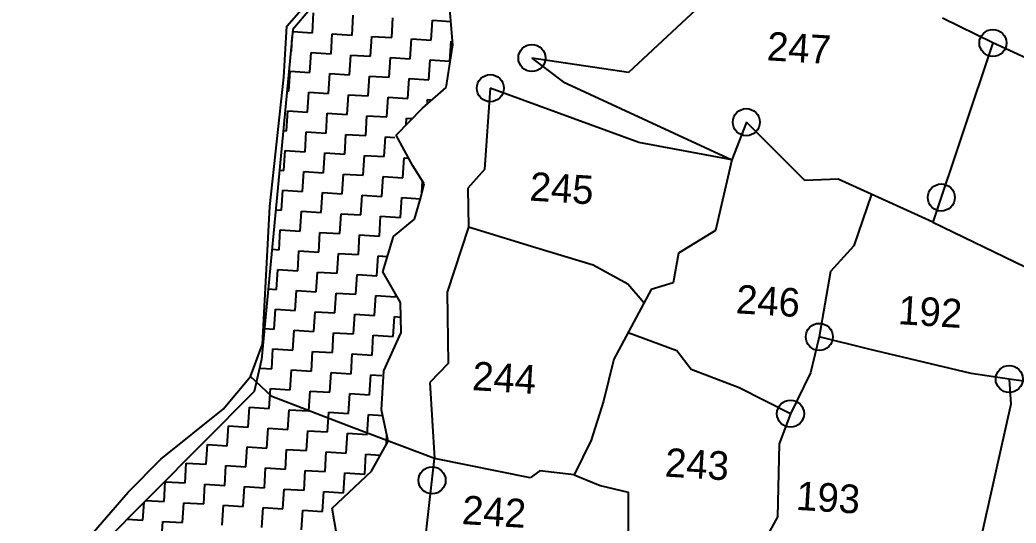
# Model space of a CAD drawing. Header units: metres. Extents: x 338806 to 344625, y 1770002 to 1774709.
# Drawn here: x 340047 to 340717, y 1771787 to 1772125 of the extents above; entities that cross this region are included whole.
import ezdxf

# ---------------------------------------------------------------- set-up
doc = ezdxf.new("R2010")
doc.units = ezdxf.units.M
doc.header["$MEASUREMENT"] = 0
for name, color, linetype in [('POLY_HATCH', 12, 'Continuous'), ('POLY_PARCEL', 6, 'Continuous'), ('TEXT_PARCEL', 7, 'Continuous'), ('V_BOUND_LINE', 7, 'Continuous')]:
    doc.layers.add(name, color=color, linetype=linetype)
doc.styles.add('TEXT_MAP', font='', dxfattribs={"height": 1.8})
doc.styles.get('TEXT_MAP').set_extended_font_data('Kruti Dev 050')

msp = doc.modelspace()

# ---------------------------------------------------------------- linework, layer by layer
for centre in [(340701.88, 1772109.25), (340391.65, 1772099.14), (340363.67, 1772078.89), (340535.97, 1772056.01), (340667.13, 1772005.39), (340585.02, 1771911.69), (340712.86, 1771883.37), (340565.66, 1771860.06), (340324.5, 1771815.28)]:
    msp.add_circle(centre, 9.1)
at = {"layer": 'POLY_HATCH'}
for p, q in [((340291.42, 1772189.67), (340230.87, 1772118.41)), ((340338.35, 1772107.98), (340336.52, 1772132.24)), ((340230.87, 1772118.41), (340209.74, 1771896.45)), ((340333.93, 1772079.37), (340338.35, 1772107.98)), ((340318.06, 1772065.36), (340333.93, 1772079.37)), ((340300.28, 1772047.31), (340318.06, 1772065.36)), ((340311.5, 1772026.64), (340300.28, 1772047.31)), ((340319.08, 1772014.51), (340311.5, 1772026.64)), ((340316.86, 1772005.49), (340319.08, 1772014.51)), ((340312.61, 1771990.77), (340316.86, 1772005.49)), ((340298.56, 1771979.15), (340312.61, 1771990.77)), ((340291.26, 1771955.46), (340298.56, 1771979.15)), ((340303.31, 1771934.73), (340291.26, 1771955.46)), ((340303.74, 1771914.72), (340303.31, 1771934.73)), ((340292.13, 1771888.8), (340303.74, 1771914.72)), ((340209.74, 1771896.45), (340204.66, 1771875.03)), ((340290.46, 1771862.7), (340292.13, 1771888.8)), ((340204.66, 1771875.03), (340055.37, 1771724.77)), ((340294.99, 1771841.6), (340290.46, 1771862.7)), ((340283.74, 1771821.48), (340294.99, 1771841.6)), ((340257.19, 1771796.49), (340283.74, 1771821.48)), ((340268.21, 1771732.24), (340257.19, 1771796.49))]:
    msp.add_line(p, q, dxfattribs=at)
at = {"layer": 'POLY_HATCH', "linetype": 'Continuous'}
for p, q in [((340243.95, 1772116.16), (340244.78, 1772129.5)), ((340270.63, 1772114.51), (340271.45, 1772127.85)), ((340297.3, 1772112.86), (340298.13, 1772126.2)), ((340323.98, 1772111.21), (340324.8, 1772124.55)), ((340324.8, 1772124.55), (340337.16, 1772123.78)), ((340229.79, 1772103.65), (340230.39, 1772113.37)), ((340230.74, 1772116.98), (340243.95, 1772116.16)), ((340256.47, 1772102), (340257.29, 1772115.34)), ((340257.29, 1772115.34), (340270.63, 1772114.51)), ((340283.14, 1772100.35), (340283.97, 1772113.69)), ((340283.97, 1772113.69), (340297.3, 1772112.86)), ((340309.82, 1772098.7), (340310.64, 1772112.03)), ((340310.64, 1772112.03), (340323.98, 1772111.21)), ((340336.49, 1772097.05), (340337.32, 1772110.38)), ((340337.32, 1772110.38), (340338.17, 1772110.33)), ((340229.47, 1772103.67), (340229.79, 1772103.65)), ((340242.3, 1772089.49), (340243.13, 1772102.82)), ((340243.13, 1772102.82), (340256.47, 1772102)), ((340268.98, 1772087.84), (340269.8, 1772101.17)), ((340269.8, 1772101.17), (340283.14, 1772100.35)), ((340295.65, 1772086.19), (340296.48, 1772099.52)), ((340296.48, 1772099.52), (340309.82, 1772098.7)), ((340322.33, 1772084.53), (340323.15, 1772097.87)), ((340323.15, 1772097.87), (340336.49, 1772097.05)), ((340228.14, 1772076.97), (340228.97, 1772090.31)), ((340228.97, 1772090.31), (340242.3, 1772089.49)), ((340254.82, 1772075.32), (340255.64, 1772088.66)), ((340255.64, 1772088.66), (340268.98, 1772087.84)), ((340281.49, 1772073.67), (340282.32, 1772087.01)), ((340282.32, 1772087.01), (340295.65, 1772086.19)), ((340308.16, 1772072.02), (340308.99, 1772085.36)), ((340308.99, 1772085.36), (340322.33, 1772084.53)), ((340226.94, 1772077.05), (340228.14, 1772076.97)), ((340240.65, 1772062.81), (340241.48, 1772076.15)), ((340241.48, 1772076.15), (340254.82, 1772075.32)), ((340267.33, 1772061.16), (340268.15, 1772074.5)), ((340268.15, 1772074.5), (340281.49, 1772073.67)), ((340294, 1772059.51), (340294.83, 1772072.85)), ((340294.83, 1772072.85), (340308.16, 1772072.02)), ((340321.35, 1772068.7), (340321.5, 1772071.2)), ((340321.5, 1772071.2), (340323.68, 1772071.06)), ((340226.49, 1772050.3), (340227.32, 1772063.64)), ((340227.32, 1772063.64), (340240.65, 1772062.81)), ((340253.17, 1772048.65), (340253.99, 1772061.99)), ((340253.99, 1772061.99), (340267.33, 1772061.16)), ((340279.84, 1772047), (340280.67, 1772060.34)), ((340280.67, 1772060.34), (340294, 1772059.51)), ((340307.06, 1772054.2), (340307.34, 1772058.69)), ((340307.34, 1772058.69), (340311.24, 1772058.44)), ((340224.4, 1772050.43), (340226.49, 1772050.3)), ((340239, 1772036.14), (340239.83, 1772049.48)), ((340239.83, 1772049.48), (340253.17, 1772048.65)), ((340265.68, 1772034.49), (340266.5, 1772047.82)), ((340266.5, 1772047.82), (340279.84, 1772047)), ((340292.35, 1772032.84), (340293.18, 1772046.17)), ((340293.18, 1772046.17), (340299.52, 1772045.78)), ((340224.84, 1772023.63), (340225.67, 1772036.96)), ((340225.67, 1772036.96), (340239, 1772036.14)), ((340251.51, 1772021.98), (340252.34, 1772035.31)), ((340252.34, 1772035.31), (340265.68, 1772034.49)), ((340278.19, 1772020.32), (340279.01, 1772033.66)), ((340279.01, 1772033.66), (340292.35, 1772032.84)), ((340304.86, 1772018.67), (340305.69, 1772032.01)), ((340305.69, 1772032.01), (340308.24, 1772031.85)), ((340221.87, 1772023.81), (340224.84, 1772023.63)), ((340237.35, 1772009.46), (340238.18, 1772022.8)), ((340238.18, 1772022.8), (340251.51, 1772021.98)), ((340264.03, 1772007.81), (340264.85, 1772021.15)), ((340264.85, 1772021.15), (340278.19, 1772020.32)), ((340290.7, 1772006.16), (340291.53, 1772019.5)), ((340291.53, 1772019.5), (340304.86, 1772018.67)), ((340223.19, 1771996.95), (340224.02, 1772010.29)), ((340224.02, 1772010.29), (340237.35, 1772009.46)), ((340317.63, 1772008.62), (340318.09, 1772016.1)), ((340249.86, 1771995.3), (340250.69, 1772008.64)), ((340250.69, 1772008.64), (340264.03, 1772007.81)), ((340276.54, 1771993.65), (340277.36, 1772006.99)), ((340277.36, 1772006.99), (340290.7, 1772006.16)), ((340303.21, 1771992), (340304.04, 1772005.34)), ((340304.04, 1772005.34), (340316.59, 1772004.56)), ((340219.33, 1771997.19), (340223.19, 1771996.95)), ((340235.7, 1771982.79), (340236.53, 1771996.13)), ((340236.53, 1771996.13), (340249.86, 1771995.3)), ((340262.38, 1771981.14), (340263.2, 1771994.48)), ((340263.2, 1771994.48), (340276.54, 1771993.65)), ((340289.05, 1771979.49), (340289.88, 1771992.83)), ((340289.88, 1771992.83), (340303.21, 1771992)), ((340221.54, 1771970.28), (340222.36, 1771983.61)), ((340222.36, 1771983.61), (340235.7, 1771982.79)), ((340248.21, 1771968.63), (340249.04, 1771981.96)), ((340249.04, 1771981.96), (340262.38, 1771981.14)), ((340274.89, 1771966.98), (340275.71, 1771980.31)), ((340275.71, 1771980.31), (340289.05, 1771979.49)), ((340216.8, 1771970.57), (340221.54, 1771970.28)), ((340234.05, 1771956.12), (340234.88, 1771969.45)), ((340234.88, 1771969.45), (340248.21, 1771968.63)), ((340260.73, 1771954.46), (340261.55, 1771967.8)), ((340261.55, 1771967.8), (340274.89, 1771966.98)), ((340287.4, 1771952.81), (340288.23, 1771966.15)), ((340288.23, 1771966.15), (340294.43, 1771965.77)), ((340219.89, 1771943.6), (340220.71, 1771956.94)), ((340220.71, 1771956.94), (340234.05, 1771956.12)), ((340246.56, 1771941.95), (340247.39, 1771955.29)), ((340247.39, 1771955.29), (340260.73, 1771954.46)), ((340273.24, 1771940.3), (340274.06, 1771953.64)), ((340274.06, 1771953.64), (340287.4, 1771952.81)), ((340214.26, 1771943.95), (340219.89, 1771943.6)), ((340232.4, 1771929.44), (340233.23, 1771942.78)), ((340233.23, 1771942.78), (340246.56, 1771941.95)), ((340259.07, 1771927.79), (340259.9, 1771941.13)), ((340259.9, 1771941.13), (340273.24, 1771940.3)), ((340285.75, 1771926.14), (340286.57, 1771939.48)), ((340286.57, 1771939.48), (340299.91, 1771938.65)), ((340299.91, 1771938.65), (340300.02, 1771940.39)), ((340218.24, 1771916.93), (340219.06, 1771930.27)), ((340219.06, 1771930.27), (340232.4, 1771929.44)), ((340244.91, 1771915.28), (340245.74, 1771928.62)), ((340245.74, 1771928.62), (340259.07, 1771927.79)), ((340271.59, 1771913.63), (340272.41, 1771926.96)), ((340272.41, 1771926.96), (340285.75, 1771926.14)), ((340298.26, 1771911.98), (340299.09, 1771925.31)), ((340299.09, 1771925.31), (340303.52, 1771925.04)), ((340211.73, 1771917.33), (340218.24, 1771916.93)), ((340230.75, 1771902.77), (340231.58, 1771916.1)), ((340231.58, 1771916.1), (340244.91, 1771915.28)), ((340257.42, 1771901.12), (340258.25, 1771914.45)), ((340258.25, 1771914.45), (340271.59, 1771913.63)), ((340284.1, 1771899.47), (340284.92, 1771912.8)), ((340284.92, 1771912.8), (340298.26, 1771911.98)), ((340216.59, 1771890.25), (340217.41, 1771903.59)), ((340217.41, 1771903.59), (340230.75, 1771902.77)), ((340243.26, 1771888.6), (340244.09, 1771901.94)), ((340244.09, 1771901.94), (340257.42, 1771901.12)), ((340269.94, 1771886.95), (340270.76, 1771900.29)), ((340270.76, 1771900.29), (340284.1, 1771899.47)), ((340209.19, 1771890.71), (340216.59, 1771890.25)), ((340229.1, 1771876.09), (340229.92, 1771889.43)), ((340229.92, 1771889.43), (340243.26, 1771888.6)), ((340255.77, 1771874.44), (340256.6, 1771887.78)), ((340256.6, 1771887.78), (340269.94, 1771886.95)), ((340282.45, 1771872.79), (340283.27, 1771886.13)), ((340283.27, 1771886.13), (340290.73, 1771885.67)), ((340214.94, 1771863.58), (340215.76, 1771876.92)), ((340215.76, 1771876.92), (340229.1, 1771876.09)), ((340241.61, 1771861.93), (340242.44, 1771875.27)), ((340242.44, 1771875.27), (340255.77, 1771874.44)), ((340268.29, 1771860.28), (340269.11, 1771873.62)), ((340269.11, 1771873.62), (340282.45, 1771872.79)), ((340200.77, 1771851.07), (340201.6, 1771864.41)), ((340201.6, 1771864.41), (340214.94, 1771863.58)), ((340227.45, 1771849.42), (340228.27, 1771862.75)), ((340228.27, 1771862.75), (340241.61, 1771861.93)), ((340254.12, 1771847.77), (340254.95, 1771861.1)), ((340254.95, 1771861.1), (340268.29, 1771860.28)), ((340280.8, 1771846.12), (340281.62, 1771859.45)), ((340281.62, 1771859.45), (340291.28, 1771858.86)), ((340186.61, 1771838.56), (340187.44, 1771851.89)), ((340187.44, 1771851.89), (340200.77, 1771851.07)), ((340213.29, 1771836.91), (340214.11, 1771850.24)), ((340214.11, 1771850.24), (340227.45, 1771849.42)), ((340239.96, 1771835.26), (340240.79, 1771848.59)), ((340240.79, 1771848.59), (340254.12, 1771847.77)), ((340266.63, 1771833.6), (340267.46, 1771846.94)), ((340267.46, 1771846.94), (340280.8, 1771846.12)), ((340293.77, 1771839.43), (340294.13, 1771845.29)), ((340294.13, 1771845.29), (340294.2, 1771845.29)), ((340172.45, 1771826.04), (340173.27, 1771839.38)), ((340173.27, 1771839.38), (340186.61, 1771838.56)), ((340199.12, 1771824.39), (340199.95, 1771837.73)), ((340199.95, 1771837.73), (340213.29, 1771836.91)), ((340225.8, 1771822.74), (340226.62, 1771836.08)), ((340226.62, 1771836.08), (340239.96, 1771835.26)), ((340252.47, 1771821.09), (340253.3, 1771834.43)), ((340253.3, 1771834.43), (340266.63, 1771833.6)), ((340279.15, 1771819.44), (340279.97, 1771832.78)), ((340279.97, 1771832.78), (340289.72, 1771832.18)), ((340158.29, 1771813.53), (340159.11, 1771826.87)), ((340159.11, 1771826.87), (340172.45, 1771826.04)), ((340184.96, 1771811.88), (340185.79, 1771825.22)), ((340185.79, 1771825.22), (340199.12, 1771824.39)), ((340211.64, 1771810.23), (340212.46, 1771823.57)), ((340212.46, 1771823.57), (340225.8, 1771822.74)), ((340238.31, 1771808.58), (340239.14, 1771821.92)), ((340239.14, 1771821.92), (340252.47, 1771821.09)), ((340264.98, 1771806.93), (340265.81, 1771820.27)), ((340265.81, 1771820.27), (340279.15, 1771819.44)), ((340144.12, 1771801.02), (340144.95, 1771814.36)), ((340144.95, 1771814.36), (340158.29, 1771813.53)), ((340170.8, 1771799.37), (340171.62, 1771812.71)), ((340171.62, 1771812.71), (340184.96, 1771811.88)), ((340197.47, 1771797.72), (340198.3, 1771811.06)), ((340198.3, 1771811.06), (340211.64, 1771810.23)), ((340224.15, 1771796.07), (340224.97, 1771809.41)), ((340224.97, 1771809.41), (340238.31, 1771808.58)), ((340250.82, 1771794.42), (340251.65, 1771807.76)), ((340251.65, 1771807.76), (340264.98, 1771806.93)), ((340129.96, 1771788.51), (340130.71, 1771800.6)), ((340131.88, 1771801.78), (340144.12, 1771801.02)), ((340156.64, 1771786.86), (340157.46, 1771800.2)), ((340157.46, 1771800.2), (340170.8, 1771799.37)), ((340183.31, 1771785.21), (340184.14, 1771798.54)), ((340184.14, 1771798.54), (340197.47, 1771797.72)), ((340209.98, 1771783.56), (340210.81, 1771796.89)), ((340210.81, 1771796.89), (340224.15, 1771796.07)), ((340119.35, 1771789.17), (340129.96, 1771788.51)), ((340236.66, 1771781.91), (340237.48, 1771795.24)), ((340237.48, 1771795.24), (340250.82, 1771794.42)), ((340142.47, 1771774.35), (340143.3, 1771787.68)), ((340143.3, 1771787.68), (340156.64, 1771786.86))]:
    msp.add_line(p, q, dxfattribs=at)
at = {"layer": 'POLY_PARCEL'}
for p, q in [((340557.99, 1772183.91), (340456.61, 1772089.45)), ((340701.88, 1772109.25), (340668.02, 1772125.98)), ((340701.88, 1772109.25), (340661.55, 1771988.71)), ((340732.46, 1772095.31), (340701.88, 1772109.25)), ((340456.61, 1772089.45), (340391.65, 1772099.14)), ((340391.65, 1772099.14), (340412.67, 1772083.18)), ((340363.67, 1772078.89), (340359.76, 1772024.16)), ((340463.59, 1772042.34), (340363.67, 1772078.89)), ((340412.67, 1772083.18), (340526.26, 1772030.61)), ((340535.97, 1772056.01), (340526.26, 1772030.61)), ((340575.31, 1772016.86), (340535.97, 1772056.01)), ((340526.26, 1772030.61), (340463.59, 1772042.34)), ((340526.26, 1772030.61), (340515.16, 1771983.21)), ((340359.76, 1772024.16), (340348.52, 1772011.77)), ((340597.64, 1772017.7), (340575.31, 1772016.86)), ((340661.55, 1771988.71), (340597.64, 1772017.7)), ((340348.52, 1772011.77), (340348.92, 1771985.38)), ((340620.08, 1772007.52), (340608.36, 1771972.82)), ((340348.92, 1771985.38), (340334.69, 1771941.76)), ((340394.3, 1771971.47), (340348.92, 1771985.38)), ((340661.55, 1771988.71), (340723.59, 1771958.87)), ((340515.16, 1771983.21), (340490.28, 1771968.06)), ((340432.95, 1771959.96), (340394.3, 1771971.47)), ((340608.36, 1771972.82), (340592.65, 1771955.73)), ((340490.28, 1771968.06), (340486.74, 1771948.12)), ((340456.12, 1771947.12), (340432.95, 1771959.96)), ((340592.65, 1771955.73), (340585.02, 1771911.69)), ((340471.97, 1771943.47), (340446.8, 1771896.62)), ((340467.1, 1771934.4), (340456.12, 1771947.12)), ((340486.74, 1771948.12), (340471.97, 1771943.47)), ((340334.69, 1771941.76), (340335.36, 1771893.84)), ((340489.27, 1771902.33), (340456.33, 1771914.36)), ((340585.02, 1771911.69), (340579.09, 1771887.53)), ((340618.46, 1771903.5), (340585.02, 1771911.69)), ((340687.34, 1771886.99), (340618.46, 1771903.5)), ((340446.8, 1771896.62), (340439.95, 1771868.49)), ((340498.83, 1771889.75), (340489.27, 1771902.33)), ((340335.36, 1771893.84), (340323.03, 1771880.99)), ((340531.17, 1771877.41), (340498.83, 1771889.75)), ((340216.6, 1771871.69), (340202.25, 1771885.09)), ((340579.09, 1771887.53), (340565.66, 1771860.06)), ((340712.86, 1771883.37), (340687.34, 1771886.99)), ((340773.63, 1771874.71), (340712.86, 1771883.37)), ((340712.86, 1771883.37), (340713.86, 1771866.4)), ((340323.03, 1771880.99), (340326.15, 1771829.84)), ((340565.66, 1771860.06), (340531.17, 1771877.41)), ((340270.35, 1771851.09), (340216.6, 1771871.69)), ((340439.95, 1771868.49), (340431.61, 1771842.21)), ((340713.86, 1771866.4), (340679.96, 1771715.18)), ((340565.66, 1771860.06), (340558.02, 1771839.87)), ((340326.15, 1771829.84), (340270.35, 1771851.09)), ((340431.61, 1771842.21), (340420.15, 1771818.99)), ((340558.02, 1771839.87), (340556.93, 1771790.64)), ((340319.89, 1771774.6), (340326.15, 1771829.84)), ((340390.51, 1771816.93), (340326.15, 1771829.84)), ((340396.92, 1771821.54), (340390.51, 1771816.93)), ((340420.15, 1771818.99), (340396.92, 1771821.54)), ((340420.15, 1771818.99), (340437.63, 1771811.86)), ((340437.63, 1771811.86), (340456.52, 1771807.34)), ((340456.52, 1771807.34), (340456.18, 1771739.84)), ((340556.93, 1771790.64), (340548.67, 1771775.53))]:
    msp.add_line(p, q, dxfattribs=at)
at = {"layer": 'V_BOUND_LINE'}
for p, q in [((340226.79, 1772120.65), (340291.71, 1772194.53)), ((340224.65, 1772086.18), (340226.79, 1772120.65)), ((340215.41, 1771999.23), (340224.65, 1772086.18)), ((340210.33, 1771906.76), (340215.41, 1771999.23)), ((340202.25, 1771885.09), (340210.33, 1771906.76)), ((340183.93, 1771863.13), (340202.25, 1771885.09)), ((340141.94, 1771829.38), (340183.93, 1771863.13)), ((340120.09, 1771807.39), (340141.94, 1771829.38)), ((340047.14, 1771723.37), (340120.09, 1771807.39))]:
    msp.add_line(p, q, dxfattribs=at)

# ---------------------------------------------------------------- texts
at = {"layer": 'TEXT_PARCEL', "style": 'TEXT_MAP'}
for s, p in [('247', (340549.41, 1772097.65)), ('245', (340389.73, 1772003.35)), ('246', (340528.59, 1771927.59)), ('192', (340637.68, 1771920.3)), ('244', (340351.09, 1771875.96)), ('243', (340480.79, 1771817.84)), ('193', (340569.02, 1771795.47)), ('242', (340344.22, 1771785.92))]:
    msp.add_text(s, height=19.242, rotation=356.45901, dxfattribs=at).set_placement(p)

doc.saveas('drawing.dxf')
